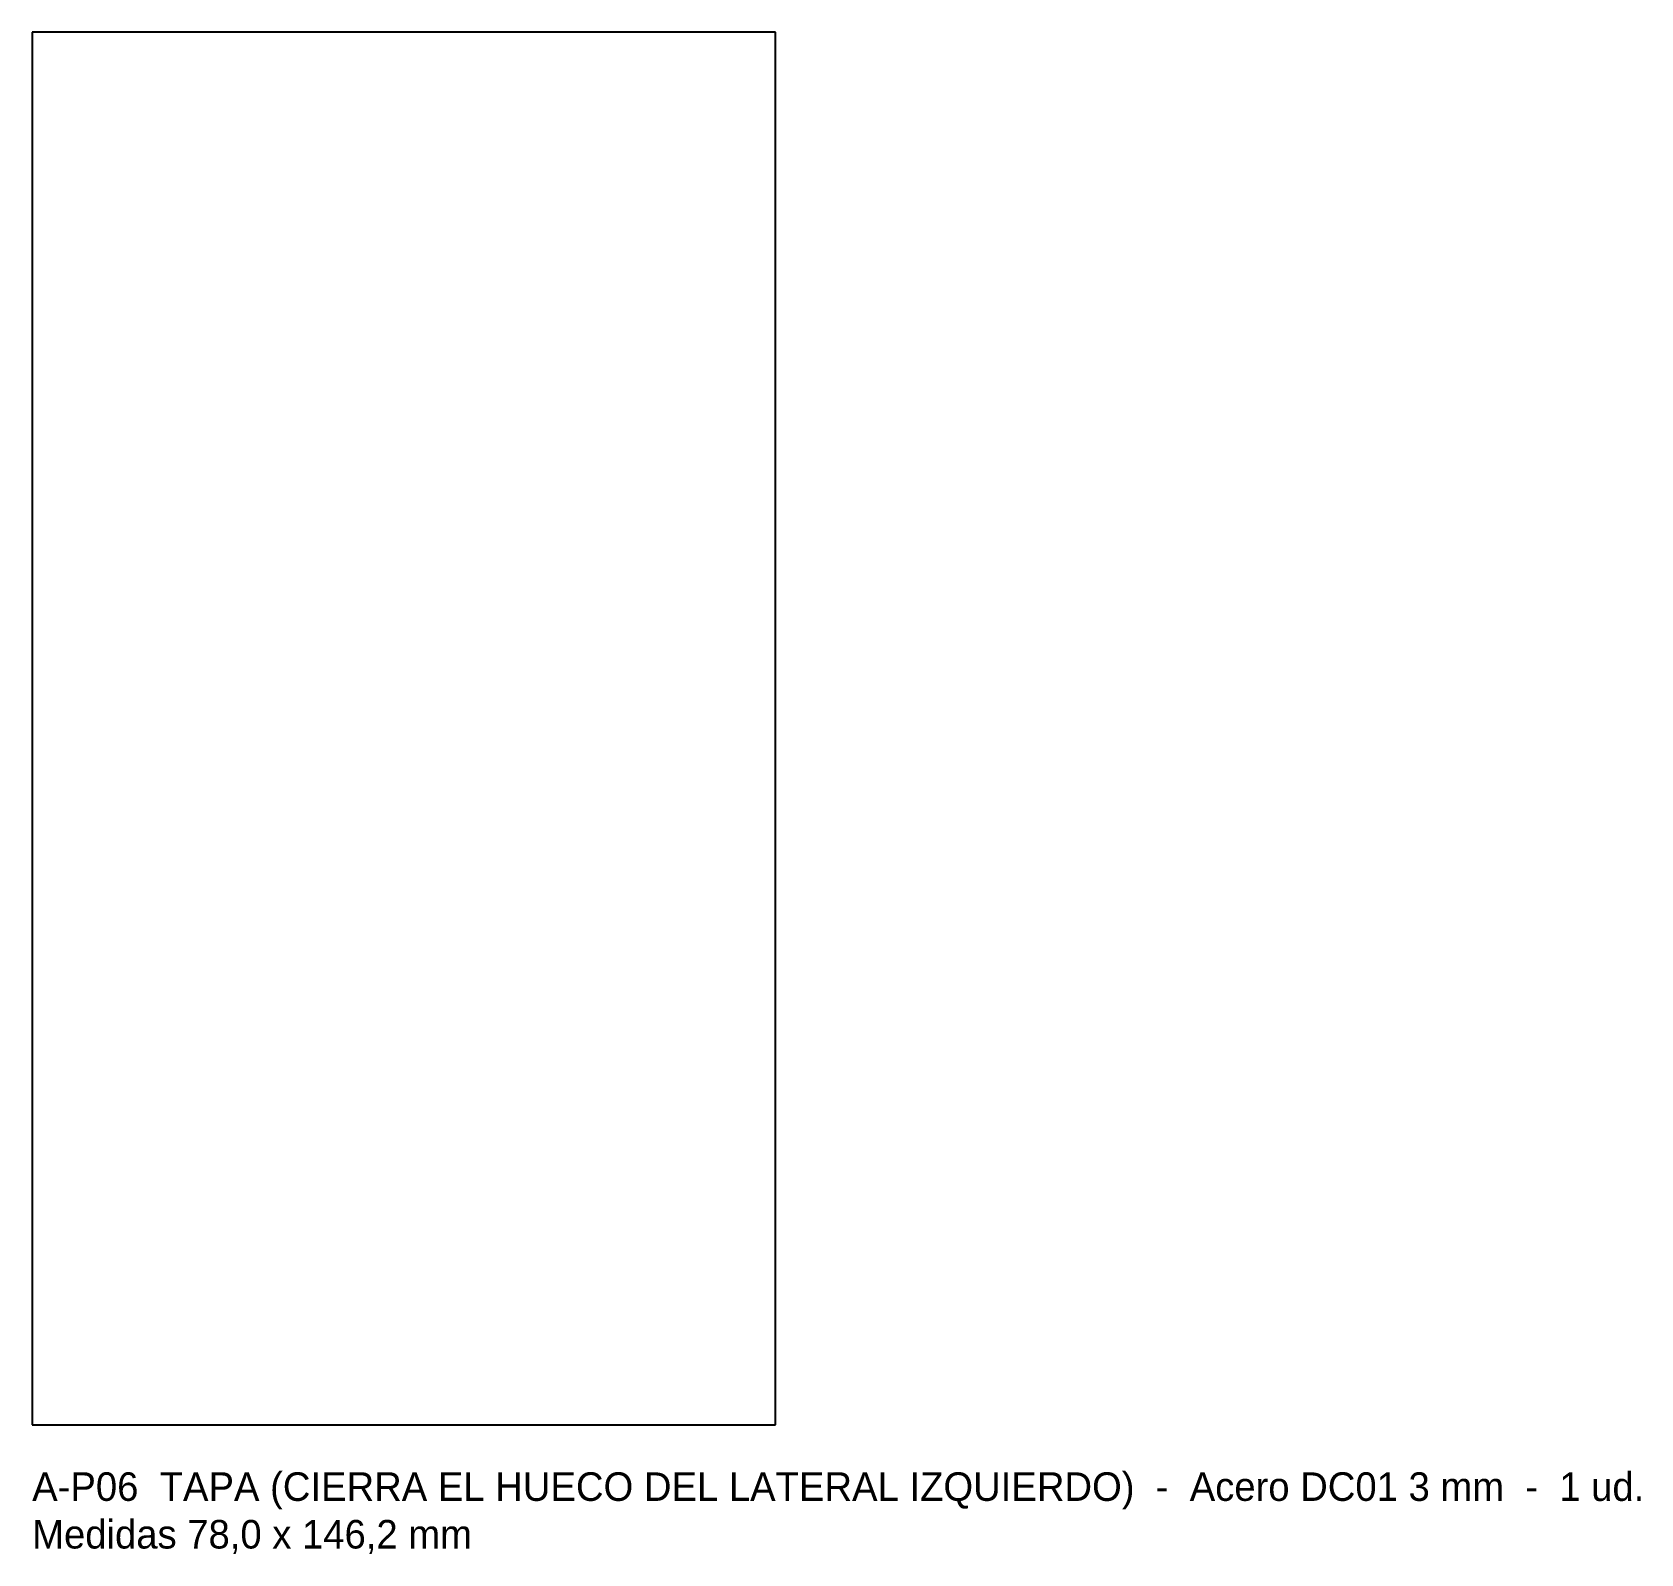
# Model space of a CAD drawing. Header units: millimetres. Extents: x 0 to 169, y -14 to 146.
import ezdxf

# ---------------------------------------------------------------- set-up
doc = ezdxf.new("R2010")
doc.units = ezdxf.units.MM
doc.layers.add('CORTE', color=7, linetype='CONTINUOUS')
doc.layers.add('TEXTO', color=3, linetype='CONTINUOUS')

msp = doc.modelspace()

# ---------------------------------------------------------------- linework, layer by layer
at = {"layer": 'CORTE'}
for p, q in [((78, 146.2), (0, 146.2)), ((0, 146.2), (0, 0)), ((78, 0), (78, 146.2)), ((0, 0), (78, 0))]:
    msp.add_line(p, q, dxfattribs=at)

# ---------------------------------------------------------------- texts
at = {"layer": 'TEXTO'}
for s, p in [('A-P06  TAPA (CIERRA EL HUECO DEL LATERAL IZQUIERDO)  -  Acero DC01 3 mm  -  1 ud.', (0, -8)), ('Medidas 78,0 x 146,2 mm', (0, -13))]:
    msp.add_text(s, height=3, dxfattribs=at).set_placement(p)

doc.saveas('drawing.dxf')
